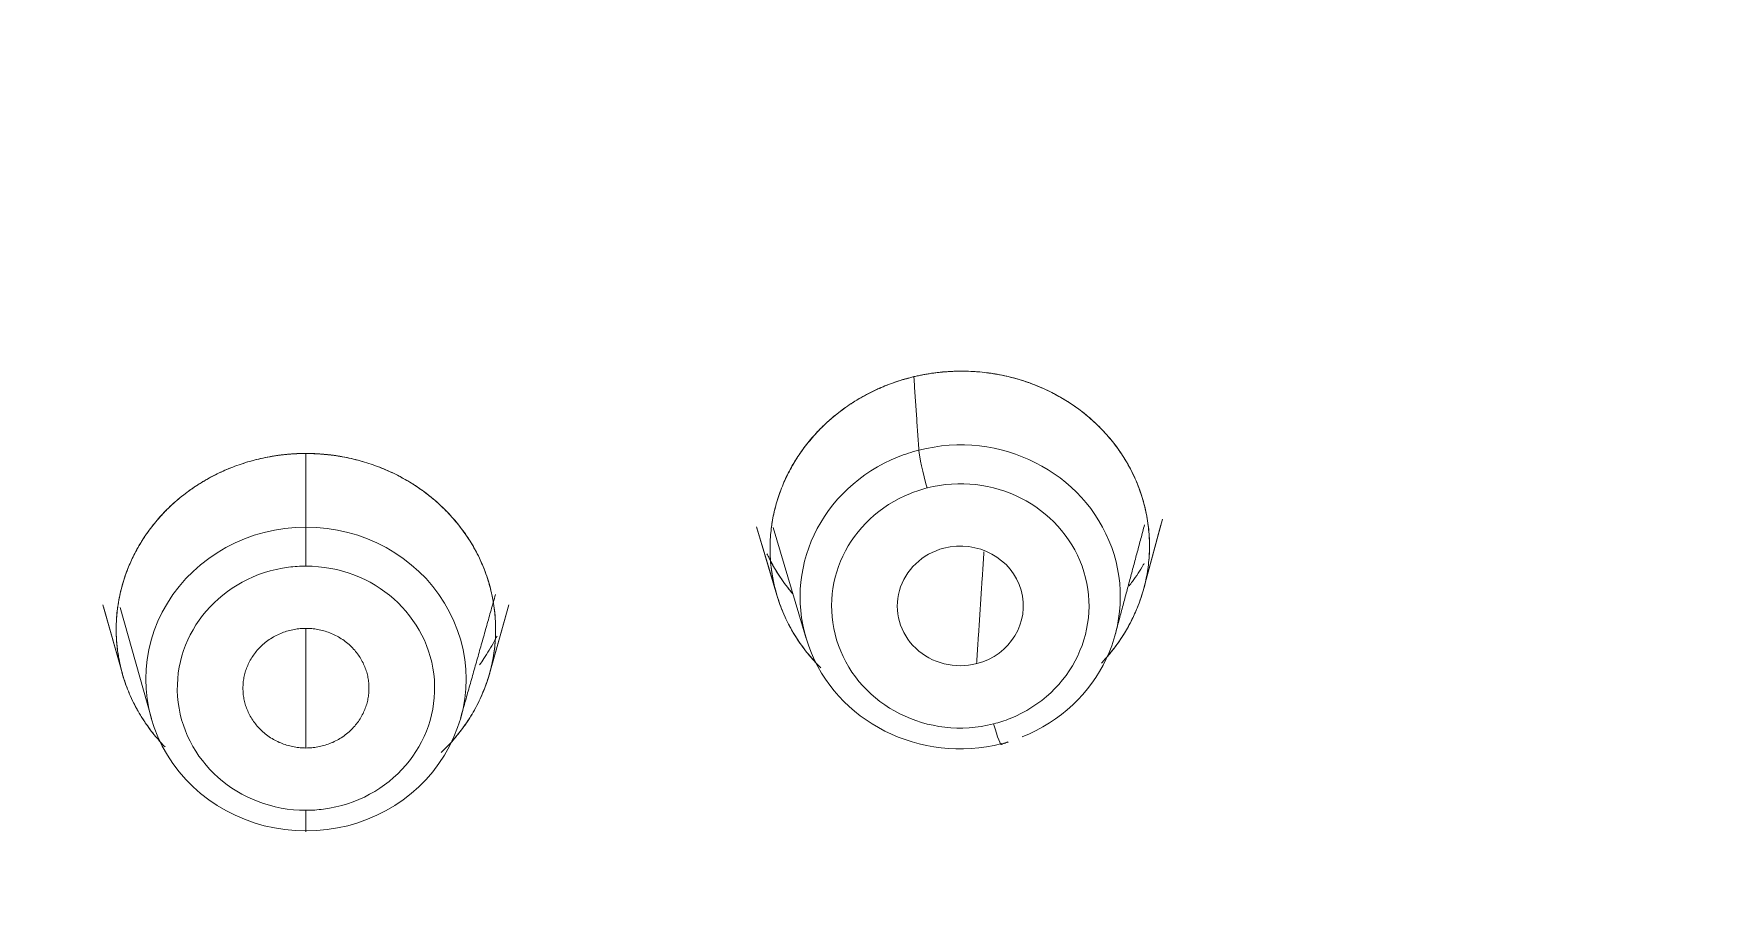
# Model space of a CAD drawing. Extents: x 6453 to 7582, y 0 to 827.
# Drawn here: x 6957.36 to 6973.33, y 468.16 to 476.35 of the extents above; entities that cross this region are included whole.
import ezdxf

# ---------------------------------------------------------------- set-up
doc = ezdxf.new("R2010")
doc.units = 0
doc.header["$LTSCALE"] = 30
doc.header["$MEASUREMENT"] = 0
doc.layers.add('1', color=7, linetype='CONTINUOUS')

msp = doc.modelspace()

# ---------------------------------------------------------------- linework, layer by layer
at = {"layer": '1', "color": 7, "linetype": 'Continuous', "lineweight": 13}
for p, q in [((6959.952, 471.279), (6959.952, 471.649)), ((6959.952, 468.956), (6959.952, 468.751))]:
    msp.add_line(p, q, dxfattribs=at)
at = {"layer": '1', "color": 7, "linetype": 'Continuous', "lineweight": 18}
for p, q in [((6964.242, 471.651), (6964.424, 471.042)), ((6964.242, 471.651), (6964.436, 471.001)), ((6964.4, 471.646), (6964.715, 470.591)), ((6967.93, 471.069), (6968.106, 471.726)), ((6967.93, 471.069), (6968.09, 471.67)), ((6958.019, 470.91), (6958.204, 470.255)), ((6958.025, 470.89), (6958.204, 470.255)), ((6958.182, 470.884), (6958.48, 469.83)), ((6961.699, 470.255), (6961.884, 470.909)), ((6961.699, 470.255), (6961.858, 470.818))]:
    msp.add_line(p, q, dxfattribs=at)
for centre, major_axis, ratio, start_param, end_param in [((6959.952, 496.519), (-59.628, 0), 0.953717, 0, 1.529457), ((6959.952, 496.519), (-59.628, 0), 0.953717, 0, 1.529457), ((6959.952, 496.519), (-59.628, 0), 0.953717, 1.612136, 3.141593), ((6959.952, 496.519), (-59.628, 0), 0.953717, 1.612136, 3.132683), ((6966.181, 470.986), (-1.524, -0.022), 0.948502, 1.954541, 4.960624), ((6966.181, 470.986), (-1.524, -0.022), 0.948502, 5.096134, 8.102217), ((6959.952, 470.204), (-1.524, 0), 0.948324, 4.712389, 7.853982), ((6959.952, 470.204), (-1.524, 0), 0.948324, 1.570796, 4.712389), ((6966.182, 470.9), (-0.6, -0.009), 0.948502, 4.960624, 8.102217), ((6966.182, 470.9), (-0.6, -0.009), 0.948502, 1.819032, 4.960624)]:
    msp.add_ellipse(centre, major_axis=major_axis, ratio=ratio, start_param=start_param, end_param=end_param, dxfattribs=at)
at = {"layer": '1', "color": 7, "linetype": 'Continuous', "lineweight": 13}
for centre, major_axis, ratio, start_param, end_param in [((6966.181, 470.986), (-1.524, -0.022), 0.948502, 4.960624, 5.096134), ((6965.864, 472.116), (0.074, -0.291), 0.077828, 3.540994, 5.025473), ((6966.182, 470.9), (-1.225, -0.017), 0.948502, 1.954541, 4.960624), ((6966.182, 470.9), (-1.225, -0.017), 0.948502, 5.096134, 8.102217), ((6966.182, 470.9), (-1.225, -0.017), 0.948502, 4.960624, 5.096134), ((6959.952, 470.117), (-1.225, 0), 0.948324, 4.847898, 7.853982), ((6959.952, 470.117), (-1.225, 0), 0.948324, 4.712389, 4.847898), ((6959.952, 470.117), (-1.225, 0), 0.948324, 1.706305, 4.712389), ((6966.182, 470.9), (-1.225, -0.017), 0.948502, 1.819032, 1.954541), ((6966.498, 469.873), (-0.074, 0.291), 0.077828, 1.88388, 3.241937), ((6959.952, 470.117), (-1.225, 0), 0.948324, 1.570796, 1.706305)]:
    msp.add_ellipse(centre, major_axis=major_axis, ratio=ratio, start_param=start_param, end_param=end_param, dxfattribs=at)
at = {"layer": '1', "color": 7, "linetype": 'Continuous', "lineweight": 18}
for points, knots in [([(6962.419, 439.668), (6962.999, 439.691), (6964.676, 439.78), (6967.443, 440.04), (6970.703, 440.52), (6973.93, 441.172), (6977.115, 441.992), (6980.248, 442.979), (6983.318, 444.129), (6986.318, 445.439), (6989.237, 446.905), (6992.067, 448.523), (6994.799, 450.287), (6997.425, 452.192), (6999.937, 454.232), (7002.327, 456.402), (7004.588, 458.694), (7006.713, 461.101), (7008.695, 463.617), (7010.529, 466.233), (7012.208, 468.942), (7013.729, 471.735), (7015.085, 474.604), (7016.274, 477.54), (7017.291, 480.534), (7018.133, 483.576), (7018.799, 486.659), (7019.284, 489.772), (7019.59, 492.905), (7019.713, 496.05), (7019.655, 499.196), (7019.414, 502.335), (7018.993, 505.456), (7018.391, 508.55), (7017.612, 511.608), (7016.657, 514.62), (7015.53, 517.578), (7014.233, 520.471), (7012.77, 523.292), (7011.147, 526.031), (7009.368, 528.681), (7007.439, 531.234), (7005.364, 533.681), (7003.152, 536.015), (7000.807, 538.229), (6998.339, 540.316), (6995.753, 542.27), (6993.058, 544.085), (6990.263, 545.755), (6987.375, 547.276), (6984.403, 548.643), (6981.357, 549.85), (6978.245, 550.896), (6975.078, 551.776), (6971.865, 552.489), (6968.616, 553.031), (6965.34, 553.401), (6962.047, 553.598), (6958.749, 553.622), (6955.453, 553.471), (6952.172, 553.148), (6948.914, 552.652), (6945.69, 551.986), (6942.51, 551.151), (6939.382, 550.149), (6936.317, 548.985), (6933.324, 547.661), (6930.413, 546.181), (6927.591, 544.551), (6924.868, 542.774), (6922.252, 540.857), (6919.75, 538.805), (6917.371, 536.624), (6915.122, 534.322), (6913.01, 531.904), (6911.04, 529.379), (6909.22, 526.755), (6907.554, 524.038), (6906.048, 521.238), (6904.706, 518.363), (6903.532, 515.422), (6902.531, 512.423), (6901.704, 509.377), (6901.055, 506.291), (6900.585, 503.176), (6900.295, 500.041), (6900.188, 496.896), (6900.263, 493.75), (6900.519, 490.612), (6900.956, 487.493), (6901.573, 484.402), (6902.368, 481.348), (6903.339, 478.34), (6904.481, 475.388), (6905.793, 472.5), (6907.27, 469.686), (6908.907, 466.954), (6910.699, 464.313), (6912.642, 461.769), (6914.729, 459.332), (6916.953, 457.008), (6919.309, 454.805), (6921.788, 452.73), (6924.384, 450.788), (6927.088, 448.985), (6929.892, 447.328), (6932.788, 445.82), (6935.766, 444.468), (6938.818, 443.274), (6941.935, 442.243), (6945.107, 441.377), (6948.323, 440.68), (6951.575, 440.153), (6954.634, 439.822), (6956.606, 439.702), (6957.484, 439.668)], [0, 0, 0, 0, 0.004702, 0.013606, 0.022511, 0.031416, 0.040321, 0.049226, 0.058131, 0.067035, 0.07594, 0.084844, 0.093748, 0.102652, 0.111556, 0.120459, 0.129362, 0.138265, 0.147168, 0.15607, 0.164972, 0.173874, 0.182775, 0.191676, 0.200577, 0.209478, 0.218378, 0.227279, 0.236179, 0.245079, 0.253978, 0.262878, 0.271778, 0.280678, 0.289578, 0.298478, 0.307379, 0.316279, 0.32518, 0.334081, 0.342982, 0.351884, 0.360785, 0.369687, 0.37859, 0.387493, 0.396396, 0.405299, 0.414202, 0.423106, 0.43201, 0.440914, 0.449818, 0.458723, 0.467628, 0.476532, 0.485437, 0.494342, 0.503247, 0.512152, 0.521057, 0.529962, 0.538867, 0.547772, 0.556677, 0.565582, 0.574486, 0.583391, 0.592295, 0.601199, 0.610103, 0.619007, 0.62791, 0.636813, 0.645716, 0.654619, 0.663521, 0.672423, 0.681325, 0.690226, 0.699127, 0.708028, 0.716929, 0.725829, 0.734729, 0.743629, 0.752529, 0.761429, 0.770329, 0.779229, 0.788129, 0.797029, 0.805929, 0.814829, 0.82373, 0.832631, 0.841532, 0.850433, 0.859334, 0.868236, 0.877138, 0.886041, 0.894944, 0.903847, 0.91275, 0.921653, 0.930557, 0.939461, 0.948365, 0.95727, 0.966174, 0.975079, 0.983983, 0.992888, 1, 1, 1, 1]), ([(6995.778, 451.033), (6996.33, 451.416), (6997.748, 452.443), (6999.935, 454.234), (7002.327, 456.401), (7004.588, 458.694), (7006.713, 461.101), (7008.695, 463.617), (7010.529, 466.233), (7012.208, 468.942), (7013.729, 471.735), (7015.085, 474.604), (7016.274, 477.54), (7017.291, 480.534), (7018.133, 483.576), (7018.799, 486.659), (7019.284, 489.772), (7019.59, 492.905), (7019.713, 496.05), (7019.655, 499.196), (7019.414, 502.335), (7018.993, 505.456), (7018.391, 508.55), (7017.612, 511.608), (7016.657, 514.62), (7015.53, 517.578), (7014.233, 520.471), (7012.77, 523.292), (7011.147, 526.031), (7009.368, 528.681), (7007.439, 531.234), (7005.364, 533.681), (7003.152, 536.015), (7000.807, 538.229), (6998.339, 540.316), (6995.753, 542.27), (6993.058, 544.085), (6990.263, 545.755), (6987.375, 547.276), (6984.403, 548.643), (6981.357, 549.85), (6978.245, 550.896), (6975.078, 551.776), (6971.865, 552.489), (6968.616, 553.031), (6965.34, 553.401), (6962.047, 553.598), (6958.749, 553.622), (6955.453, 553.471), (6952.172, 553.148), (6948.914, 552.652), (6945.69, 551.986), (6942.51, 551.151), (6939.382, 550.149), (6936.317, 548.985), (6933.324, 547.661), (6930.413, 546.181), (6927.591, 544.551), (6924.868, 542.774), (6922.252, 540.857), (6919.75, 538.805), (6917.371, 536.624), (6915.122, 534.322), (6913.01, 531.904), (6911.04, 529.379), (6909.22, 526.755), (6907.554, 524.038), (6906.048, 521.238), (6904.706, 518.363), (6903.532, 515.422), (6902.531, 512.423), (6901.704, 509.377), (6901.055, 506.291), (6900.585, 503.176), (6900.295, 500.041), (6900.188, 496.896), (6900.263, 493.75), (6900.519, 490.612), (6900.956, 487.493), (6901.573, 484.402), (6902.368, 481.348), (6903.339, 478.34), (6904.481, 475.388), (6905.793, 472.5), (6907.27, 469.686), (6908.907, 466.954), (6910.699, 464.313), (6912.642, 461.769), (6914.729, 459.332), (6916.954, 457.009), (6919.307, 454.804), (6921.793, 452.736), (6923.685, 451.284), (6924.774, 450.56), (6924.962, 450.437)], [0, 0, 0, 0, 0.006833, 0.017845, 0.028856, 0.039868, 0.050878, 0.061889, 0.072899, 0.083908, 0.094918, 0.105926, 0.116935, 0.127943, 0.138951, 0.149959, 0.160966, 0.171973, 0.18298, 0.193987, 0.204994, 0.216001, 0.227008, 0.238016, 0.249023, 0.26003, 0.271038, 0.282046, 0.293055, 0.304063, 0.315072, 0.326082, 0.337091, 0.348102, 0.359112, 0.370123, 0.381134, 0.392146, 0.403157, 0.414169, 0.425182, 0.436194, 0.447207, 0.45822, 0.469233, 0.480246, 0.491259, 0.502272, 0.513286, 0.524299, 0.535313, 0.546326, 0.557339, 0.568352, 0.579365, 0.590378, 0.601391, 0.612403, 0.623416, 0.634428, 0.645439, 0.656451, 0.667462, 0.678472, 0.689483, 0.700493, 0.711502, 0.722512, 0.73352, 0.744529, 0.755537, 0.766545, 0.777553, 0.78856, 0.799567, 0.810574, 0.821581, 0.832588, 0.843595, 0.854602, 0.865609, 0.876617, 0.887624, 0.898632, 0.90964, 0.920649, 0.931657, 0.942666, 0.953676, 0.964686, 0.975696, 0.986706, 0.997717, 1, 1, 1, 1]), ([(6964.819, 470.346), (6964.78, 470.386), (6964.706, 470.473), (6964.608, 470.613), (6964.525, 470.763), (6964.459, 470.921), (6964.411, 471.083), (6964.381, 471.247), (6964.368, 471.411), (6964.373, 471.575), (6964.395, 471.734), (6964.432, 471.89), (6964.485, 472.04), (6964.552, 472.184), (6964.634, 472.322), (6964.728, 472.453), (6964.836, 472.575), (6964.957, 472.688), (6965.066, 472.773), (6965.159, 472.836), (6965.232, 472.88), (6965.307, 472.921), (6965.369, 472.951), (6965.419, 472.974), (6965.454, 472.989), (6965.49, 473.003), (6965.526, 473.016), (6965.562, 473.029), (6965.599, 473.041), (6965.636, 473.053), (6965.673, 473.064), (6965.698, 473.07), (6965.71, 473.073)], [0, 0, 0, 0, 0.04826, 0.098012, 0.147793, 0.198021, 0.247482, 0.296431, 0.345318, 0.39316, 0.440576, 0.487116, 0.533506, 0.5796, 0.625473, 0.671587, 0.717632, 0.764214, 0.810761, 0.834314, 0.857807, 0.881308, 0.904885, 0.915494, 0.926079, 0.936645, 0.947199, 0.957747, 0.968295, 0.978849, 0.989415, 1, 1, 1, 1]), ([(6964.819, 470.346), (6964.78, 470.386), (6964.706, 470.473), (6964.608, 470.613), (6964.525, 470.763), (6964.459, 470.921), (6964.411, 471.083), (6964.381, 471.247), (6964.368, 471.411), (6964.373, 471.575), (6964.395, 471.734), (6964.432, 471.89), (6964.485, 472.04), (6964.552, 472.184), (6964.634, 472.322), (6964.728, 472.453), (6964.836, 472.575), (6964.957, 472.688), (6965.066, 472.773), (6965.159, 472.836), (6965.232, 472.88), (6965.307, 472.921), (6965.369, 472.951), (6965.419, 472.974), (6965.454, 472.989), (6965.49, 473.003), (6965.526, 473.016), (6965.562, 473.029), (6965.599, 473.041), (6965.636, 473.053), (6965.673, 473.064), (6965.698, 473.07), (6965.71, 473.073)], [0, 0, 0, 0, 0.04826, 0.098012, 0.147793, 0.198021, 0.247482, 0.296431, 0.345318, 0.39316, 0.440576, 0.487116, 0.533506, 0.5796, 0.625473, 0.671587, 0.717632, 0.764214, 0.810761, 0.834314, 0.857807, 0.881308, 0.904885, 0.915494, 0.926079, 0.936645, 0.947199, 0.957747, 0.968295, 0.978849, 0.989415, 1, 1, 1, 1]), ([(6965.71, 473.073), (6965.703, 473.072), (6965.69, 473.068), (6965.669, 473.062), (6965.649, 473.057), (6965.628, 473.051), (6965.608, 473.044), (6965.588, 473.038), (6965.567, 473.031), (6965.547, 473.024), (6965.527, 473.017), (6965.507, 473.009), (6965.487, 473.002), (6965.467, 472.994), (6965.447, 472.986), (6965.428, 472.977), (6965.408, 472.969), (6965.368, 472.951), (6965.31, 472.923), (6965.234, 472.881), (6965.16, 472.837), (6965.069, 472.775), (6964.961, 472.692), (6964.842, 472.581), (6964.732, 472.457), (6964.638, 472.328), (6964.558, 472.195), (6964.491, 472.055), (6964.435, 471.9), (6964.397, 471.746), (6964.374, 471.583), (6964.367, 471.409), (6964.382, 471.237), (6964.407, 471.109), (6964.427, 471.031), (6964.446, 470.966), (6964.47, 470.896), (6964.5, 470.825), (6964.542, 470.733), (6964.606, 470.615), (6964.695, 470.488), (6964.781, 470.386), (6964.831, 470.333), (6964.854, 470.31)], [0, 0, 0, 0, 0.005705, 0.01142, 0.017144, 0.022877, 0.02862, 0.034372, 0.040134, 0.045904, 0.051685, 0.057474, 0.063273, 0.069082, 0.0749, 0.080727, 0.086564, 0.09241, 0.115968, 0.139514, 0.163048, 0.186571, 0.230375, 0.27536, 0.322023, 0.369246, 0.410254, 0.453934, 0.502258, 0.55153, 0.591328, 0.645441, 0.702566, 0.741893, 0.758208, 0.773263, 0.800184, 0.822591, 0.84022, 0.886724, 0.938353, 0.97271, 1, 1, 1, 1]), ([(6965.71, 473.073), (6965.703, 473.072), (6965.69, 473.068), (6965.669, 473.062), (6965.649, 473.057), (6965.628, 473.051), (6965.608, 473.044), (6965.588, 473.038), (6965.567, 473.031), (6965.547, 473.024), (6965.527, 473.017), (6965.507, 473.009), (6965.487, 473.002), (6965.467, 472.994), (6965.447, 472.986), (6965.428, 472.977), (6965.408, 472.969), (6965.368, 472.951), (6965.31, 472.923), (6965.234, 472.881), (6965.16, 472.837), (6965.069, 472.775), (6964.961, 472.692), (6964.842, 472.581), (6964.732, 472.457), (6964.638, 472.328), (6964.558, 472.195), (6964.491, 472.055), (6964.435, 471.9), (6964.397, 471.746), (6964.374, 471.583), (6964.367, 471.409), (6964.382, 471.237), (6964.407, 471.109), (6964.427, 471.031), (6964.446, 470.966), (6964.47, 470.896), (6964.5, 470.825), (6964.542, 470.733), (6964.606, 470.615), (6964.695, 470.488), (6964.781, 470.386), (6964.831, 470.333), (6964.854, 470.31)], [0, 0, 0, 0, 0.005705, 0.01142, 0.017144, 0.022877, 0.02862, 0.034372, 0.040134, 0.045904, 0.051685, 0.057474, 0.063273, 0.069082, 0.0749, 0.080727, 0.086564, 0.09241, 0.115968, 0.139514, 0.163048, 0.186571, 0.230375, 0.27536, 0.322023, 0.369246, 0.410254, 0.453934, 0.502258, 0.55153, 0.591328, 0.645441, 0.702566, 0.741893, 0.758208, 0.773263, 0.800184, 0.822591, 0.84022, 0.886724, 0.938353, 0.97271, 1, 1, 1, 1]), ([(6967.525, 470.356), (6967.527, 470.358), (6967.57, 470.403), (6967.648, 470.495), (6967.743, 470.632), (6967.82, 470.773), (6967.886, 470.922), (6967.939, 471.089), (6967.973, 471.266), (6967.986, 471.439), (6967.982, 471.569), (6967.971, 471.674), (6967.958, 471.754), (6967.939, 471.845), (6967.916, 471.927), (6967.888, 472.01), (6967.84, 472.133), (6967.765, 472.277), (6967.67, 472.416), (6967.575, 472.533), (6967.465, 472.647), (6967.329, 472.761), (6967.192, 472.855), (6967.047, 472.936), (6966.892, 473.005), (6966.725, 473.062), (6966.557, 473.102), (6966.409, 473.123), (6966.282, 473.133), (6966.196, 473.134), (6966.131, 473.133), (6966.088, 473.131), (6966.045, 473.128), (6966.003, 473.125), (6965.96, 473.12), (6965.918, 473.115), (6965.876, 473.108), (6965.834, 473.101), (6965.792, 473.093), (6965.751, 473.084), (6965.724, 473.077), (6965.71, 473.073)], [0, 0, 0, 0, 0.002198, 0.041646, 0.081747, 0.115195, 0.151792, 0.193881, 0.23681, 0.277249, 0.315077, 0.328441, 0.35121, 0.37159, 0.39337, 0.410968, 0.432117, 0.485729, 0.522733, 0.547505, 0.589159, 0.630007, 0.666445, 0.700355, 0.739587, 0.778399, 0.815781, 0.852194, 0.875324, 0.898519, 0.907858, 0.917175, 0.926468, 0.935739, 0.944987, 0.954212, 0.963415, 0.972595, 0.981752, 0.990887, 1, 1, 1, 1]), ([(6967.525, 470.356), (6967.527, 470.358), (6967.57, 470.403), (6967.648, 470.495), (6967.743, 470.632), (6967.82, 470.773), (6967.886, 470.922), (6967.939, 471.089), (6967.973, 471.266), (6967.986, 471.439), (6967.982, 471.569), (6967.971, 471.674), (6967.958, 471.754), (6967.939, 471.845), (6967.916, 471.927), (6967.888, 472.01), (6967.84, 472.133), (6967.765, 472.277), (6967.67, 472.416), (6967.575, 472.533), (6967.465, 472.647), (6967.329, 472.761), (6967.192, 472.855), (6967.047, 472.936), (6966.892, 473.005), (6966.725, 473.062), (6966.557, 473.102), (6966.409, 473.123), (6966.282, 473.133), (6966.196, 473.134), (6966.131, 473.133), (6966.088, 473.131), (6966.045, 473.128), (6966.003, 473.125), (6965.96, 473.12), (6965.918, 473.115), (6965.876, 473.108), (6965.834, 473.101), (6965.792, 473.093), (6965.751, 473.084), (6965.724, 473.077), (6965.71, 473.073)], [0, 0, 0, 0, 0.002198, 0.041646, 0.081747, 0.115195, 0.151792, 0.193881, 0.23681, 0.277249, 0.315077, 0.328441, 0.35121, 0.37159, 0.39337, 0.410968, 0.432117, 0.485729, 0.522733, 0.547505, 0.589159, 0.630007, 0.666445, 0.700355, 0.739587, 0.778399, 0.815781, 0.852194, 0.875324, 0.898519, 0.907858, 0.917175, 0.926468, 0.935739, 0.944987, 0.954212, 0.963415, 0.972595, 0.981752, 0.990887, 1, 1, 1, 1]), ([(6965.71, 473.073), (6965.717, 473.075), (6965.731, 473.079), (6965.751, 473.083), (6965.772, 473.088), (6965.793, 473.093), (6965.813, 473.097), (6965.834, 473.101), (6965.855, 473.105), (6965.876, 473.108), (6965.897, 473.111), (6965.918, 473.115), (6965.939, 473.117), (6965.96, 473.12), (6965.981, 473.122), (6966.002, 473.125), (6966.023, 473.127), (6966.066, 473.13), (6966.131, 473.133), (6966.217, 473.134), (6966.303, 473.131), (6966.418, 473.122), (6966.561, 473.101), (6966.731, 473.06), (6966.896, 473.004), (6967.054, 472.932), (6967.205, 472.847), (6967.346, 472.748), (6967.475, 472.637), (6967.592, 472.515), (6967.695, 472.383), (6967.784, 472.241), (6967.859, 472.09), (6967.916, 471.933), (6967.957, 471.771), (6967.98, 471.605), (6967.986, 471.437), (6967.973, 471.27), (6967.942, 471.105), (6967.894, 470.944), (6967.829, 470.789), (6967.748, 470.641), (6967.665, 470.519), (6967.608, 470.449), (6967.585, 470.423)], [0, 0, 0, 0, 0.004686, 0.009368, 0.014046, 0.018722, 0.023396, 0.028068, 0.032741, 0.037414, 0.042088, 0.046765, 0.051445, 0.056128, 0.060816, 0.06551, 0.07021, 0.074917, 0.093918, 0.112875, 0.131841, 0.150867, 0.189355, 0.22786, 0.266651, 0.305846, 0.34494, 0.384032, 0.422789, 0.461862, 0.500803, 0.540111, 0.57957, 0.61919, 0.658891, 0.699074, 0.738981, 0.778959, 0.818558, 0.858335, 0.897697, 0.937235, 0.976523, 1, 1, 1, 1]), ([(6965.71, 473.073), (6965.717, 473.075), (6965.731, 473.079), (6965.751, 473.083), (6965.772, 473.088), (6965.793, 473.093), (6965.813, 473.097), (6965.834, 473.101), (6965.855, 473.105), (6965.876, 473.108), (6965.897, 473.111), (6965.918, 473.115), (6965.939, 473.117), (6965.96, 473.12), (6965.981, 473.122), (6966.002, 473.125), (6966.023, 473.127), (6966.066, 473.13), (6966.131, 473.133), (6966.217, 473.134), (6966.303, 473.131), (6966.418, 473.122), (6966.561, 473.101), (6966.731, 473.06), (6966.896, 473.004), (6967.054, 472.932), (6967.205, 472.847), (6967.346, 472.748), (6967.475, 472.637), (6967.592, 472.515), (6967.695, 472.383), (6967.784, 472.241), (6967.859, 472.09), (6967.916, 471.933), (6967.957, 471.771), (6967.98, 471.605), (6967.986, 471.437), (6967.973, 471.27), (6967.942, 471.105), (6967.894, 470.944), (6967.829, 470.789), (6967.748, 470.641), (6967.665, 470.519), (6967.608, 470.449), (6967.585, 470.423)], [0, 0, 0, 0, 0.004686, 0.009368, 0.014046, 0.018722, 0.023396, 0.028068, 0.032741, 0.037414, 0.042088, 0.046765, 0.051445, 0.056128, 0.060816, 0.06551, 0.07021, 0.074917, 0.093918, 0.112875, 0.131841, 0.150867, 0.189355, 0.22786, 0.266651, 0.305846, 0.34494, 0.384032, 0.422789, 0.461862, 0.500803, 0.540111, 0.57957, 0.61919, 0.658891, 0.699074, 0.738981, 0.778959, 0.818558, 0.858335, 0.897697, 0.937235, 0.976523, 1, 1, 1, 1]), ([(6958.504, 469.678), (6958.475, 469.714), (6958.414, 469.797), (6958.331, 469.933), (6958.258, 470.087), (6958.203, 470.247), (6958.165, 470.413), (6958.145, 470.581), (6958.144, 470.749), (6958.16, 470.915), (6958.195, 471.077), (6958.245, 471.233), (6958.31, 471.382), (6958.39, 471.523), (6958.482, 471.655), (6958.587, 471.778), (6958.704, 471.891), (6958.832, 471.993), (6958.97, 472.085), (6959.118, 472.164), (6959.248, 472.22), (6959.355, 472.257), (6959.437, 472.282), (6959.52, 472.303), (6959.589, 472.317), (6959.643, 472.326), (6959.681, 472.332), (6959.72, 472.337), (6959.758, 472.341), (6959.797, 472.344), (6959.835, 472.347), (6959.874, 472.349), (6959.913, 472.35), (6959.939, 472.35), (6959.952, 472.35)], [0, 0, 0, 0, 0.036489, 0.081811, 0.126865, 0.172476, 0.218148, 0.264155, 0.309514, 0.354419, 0.399247, 0.443184, 0.486673, 0.529435, 0.571989, 0.614342, 0.656404, 0.698767, 0.740998, 0.783789, 0.826496, 0.848111, 0.869667, 0.891223, 0.912838, 0.922558, 0.932257, 0.94194, 0.951611, 0.961277, 0.970944, 0.980616, 0.990299, 1, 1, 1, 1]), ([(6958.504, 469.678), (6958.475, 469.714), (6958.414, 469.797), (6958.331, 469.933), (6958.258, 470.087), (6958.203, 470.247), (6958.165, 470.413), (6958.145, 470.581), (6958.144, 470.749), (6958.16, 470.915), (6958.195, 471.077), (6958.245, 471.233), (6958.31, 471.382), (6958.39, 471.523), (6958.482, 471.655), (6958.587, 471.778), (6958.704, 471.891), (6958.832, 471.993), (6958.97, 472.085), (6959.118, 472.164), (6959.248, 472.22), (6959.355, 472.257), (6959.437, 472.282), (6959.52, 472.303), (6959.589, 472.317), (6959.643, 472.326), (6959.681, 472.332), (6959.72, 472.337), (6959.758, 472.341), (6959.797, 472.344), (6959.835, 472.347), (6959.874, 472.349), (6959.913, 472.35), (6959.939, 472.35), (6959.952, 472.35)], [0, 0, 0, 0, 0.036489, 0.081811, 0.126865, 0.172476, 0.218148, 0.264155, 0.309514, 0.354419, 0.399247, 0.443184, 0.486673, 0.529435, 0.571989, 0.614342, 0.656404, 0.698767, 0.740998, 0.783789, 0.826496, 0.848111, 0.869667, 0.891223, 0.912838, 0.922558, 0.932257, 0.94194, 0.951611, 0.961277, 0.970944, 0.980616, 0.990299, 1, 1, 1, 1]), ([(6959.952, 472.35), (6959.944, 472.35), (6959.93, 472.35), (6959.909, 472.35), (6959.888, 472.349), (6959.866, 472.349), (6959.845, 472.347), (6959.824, 472.346), (6959.802, 472.345), (6959.781, 472.343), (6959.76, 472.341), (6959.738, 472.339), (6959.717, 472.336), (6959.695, 472.333), (6959.674, 472.331), (6959.653, 472.327), (6959.631, 472.324), (6959.588, 472.316), (6959.524, 472.303), (6959.439, 472.282), (6959.356, 472.257), (6959.25, 472.221), (6959.124, 472.167), (6958.978, 472.089), (6958.837, 471.997), (6958.71, 471.896), (6958.596, 471.786), (6958.492, 471.668), (6958.395, 471.532), (6958.316, 471.392), (6958.248, 471.241), (6958.193, 471.075), (6958.159, 470.905), (6958.147, 470.776), (6958.145, 470.695), (6958.145, 470.629), (6958.149, 470.555), (6958.158, 470.479), (6958.173, 470.38), (6958.202, 470.25), (6958.252, 470.105), (6958.31, 469.978), (6958.367, 469.872), (6958.44, 469.759), (6958.521, 469.654), (6958.584, 469.586), (6958.61, 469.559)], [0, 0, 0, 0, 0.005093, 0.010195, 0.015305, 0.020423, 0.02555, 0.030685, 0.035828, 0.04098, 0.04614, 0.051309, 0.056486, 0.061671, 0.066865, 0.072067, 0.077278, 0.082497, 0.103529, 0.124549, 0.145559, 0.16656, 0.205709, 0.245917, 0.287629, 0.329844, 0.366498, 0.405541, 0.448736, 0.492775, 0.528304, 0.5767, 0.627705, 0.662837, 0.677309, 0.690683, 0.714656, 0.7347, 0.750583, 0.792137, 0.838216, 0.868993, 0.899697, 0.93033, 0.971843, 1, 1, 1, 1]), ([(6959.952, 472.35), (6959.944, 472.35), (6959.93, 472.35), (6959.909, 472.35), (6959.888, 472.349), (6959.866, 472.349), (6959.845, 472.347), (6959.824, 472.346), (6959.802, 472.345), (6959.781, 472.343), (6959.76, 472.341), (6959.738, 472.339), (6959.717, 472.336), (6959.695, 472.333), (6959.674, 472.331), (6959.653, 472.327), (6959.631, 472.324), (6959.588, 472.316), (6959.524, 472.303), (6959.439, 472.282), (6959.356, 472.257), (6959.25, 472.221), (6959.124, 472.167), (6958.978, 472.089), (6958.837, 471.997), (6958.71, 471.896), (6958.596, 471.786), (6958.492, 471.668), (6958.395, 471.532), (6958.316, 471.392), (6958.248, 471.241), (6958.193, 471.075), (6958.159, 470.905), (6958.147, 470.776), (6958.145, 470.695), (6958.145, 470.629), (6958.149, 470.555), (6958.158, 470.479), (6958.173, 470.38), (6958.202, 470.25), (6958.252, 470.105), (6958.31, 469.978), (6958.367, 469.872), (6958.44, 469.759), (6958.521, 469.654), (6958.584, 469.586), (6958.61, 469.559)], [0, 0, 0, 0, 0.005093, 0.010195, 0.015305, 0.020423, 0.02555, 0.030685, 0.035828, 0.04098, 0.04614, 0.051309, 0.056486, 0.061671, 0.066865, 0.072067, 0.077278, 0.082497, 0.103529, 0.124549, 0.145559, 0.16656, 0.205709, 0.245917, 0.287629, 0.329844, 0.366498, 0.405541, 0.448736, 0.492775, 0.528304, 0.5767, 0.627705, 0.662837, 0.677309, 0.690683, 0.714656, 0.7347, 0.750583, 0.792137, 0.838216, 0.868993, 0.899697, 0.93033, 0.971843, 1, 1, 1, 1]), ([(6959.952, 472.35), (6959.959, 472.35), (6959.973, 472.35), (6959.995, 472.35), (6960.017, 472.349), (6960.039, 472.348), (6960.061, 472.347), (6960.083, 472.346), (6960.105, 472.344), (6960.126, 472.342), (6960.148, 472.34), (6960.17, 472.338), (6960.192, 472.335), (6960.213, 472.333), (6960.235, 472.33), (6960.257, 472.326), (6960.279, 472.323), (6960.322, 472.315), (6960.385, 472.302), (6960.469, 472.281), (6960.552, 472.256), (6960.661, 472.218), (6960.792, 472.161), (6960.941, 472.08), (6961.082, 471.986), (6961.211, 471.879), (6961.33, 471.762), (6961.436, 471.636), (6961.528, 471.5), (6961.606, 471.356), (6961.669, 471.204), (6961.716, 471.045), (6961.747, 470.881), (6961.76, 470.714), (6961.756, 470.548), (6961.733, 470.382), (6961.692, 470.219), (6961.633, 470.06), (6961.558, 469.907), (6961.471, 469.77), (6961.406, 469.686), (6961.375, 469.649)], [0, 0, 0, 0, 0.005426, 0.010847, 0.016264, 0.021679, 0.027093, 0.032506, 0.037919, 0.043334, 0.048751, 0.054172, 0.059597, 0.065028, 0.070465, 0.075909, 0.081362, 0.086825, 0.108419, 0.129951, 0.15148, 0.173067, 0.21593, 0.258859, 0.30156, 0.34469, 0.387456, 0.430332, 0.473074, 0.515983, 0.559438, 0.603734, 0.648485, 0.693199, 0.737682, 0.782504, 0.827095, 0.872178, 0.917166, 0.962193, 1, 1, 1, 1]), ([(6961.239, 469.506), (6961.274, 469.539), (6961.346, 469.611), (6961.45, 469.739), (6961.549, 469.89), (6961.627, 470.046), (6961.69, 470.213), (6961.732, 470.379), (6961.752, 470.526), (6961.758, 470.635), (6961.758, 470.708), (6961.755, 470.78), (6961.745, 470.891), (6961.718, 471.044), (6961.666, 471.212), (6961.6, 471.368), (6961.521, 471.512), (6961.423, 471.652), (6961.319, 471.773), (6961.206, 471.885), (6961.078, 471.989), (6960.935, 472.084), (6960.787, 472.163), (6960.658, 472.219), (6960.551, 472.256), (6960.467, 472.281), (6960.382, 472.303), (6960.311, 472.317), (6960.253, 472.327), (6960.21, 472.333), (6960.167, 472.339), (6960.123, 472.343), (6960.08, 472.346), (6960.037, 472.349), (6959.994, 472.35), (6959.966, 472.35), (6959.952, 472.35)], [0, 0, 0, 0, 0.035191, 0.074999, 0.121957, 0.170101, 0.206862, 0.256679, 0.300093, 0.320248, 0.340397, 0.355896, 0.375149, 0.425545, 0.474336, 0.509044, 0.553641, 0.597258, 0.636054, 0.672019, 0.714202, 0.755937, 0.796143, 0.835323, 0.856069, 0.876833, 0.897616, 0.918419, 0.928729, 0.939008, 0.949254, 0.959467, 0.969649, 0.979798, 0.989915, 1, 1, 1, 1]), ([(6961.239, 469.506), (6961.274, 469.539), (6961.346, 469.611), (6961.45, 469.739), (6961.549, 469.89), (6961.627, 470.046), (6961.69, 470.213), (6961.732, 470.379), (6961.752, 470.526), (6961.758, 470.635), (6961.758, 470.708), (6961.755, 470.78), (6961.745, 470.891), (6961.718, 471.044), (6961.666, 471.212), (6961.6, 471.368), (6961.521, 471.512), (6961.423, 471.652), (6961.319, 471.773), (6961.206, 471.885), (6961.078, 471.989), (6960.935, 472.084), (6960.787, 472.163), (6960.658, 472.219), (6960.551, 472.256), (6960.467, 472.281), (6960.382, 472.303), (6960.311, 472.317), (6960.253, 472.327), (6960.21, 472.333), (6960.167, 472.339), (6960.123, 472.343), (6960.08, 472.346), (6960.037, 472.349), (6959.994, 472.35), (6959.966, 472.35), (6959.952, 472.35)], [0, 0, 0, 0, 0.035191, 0.074999, 0.121957, 0.170101, 0.206862, 0.256679, 0.300093, 0.320248, 0.340397, 0.355896, 0.375149, 0.425545, 0.474336, 0.509044, 0.553641, 0.597258, 0.636054, 0.672019, 0.714202, 0.755937, 0.796143, 0.835323, 0.856069, 0.876833, 0.897616, 0.918419, 0.928729, 0.939008, 0.949254, 0.959467, 0.969649, 0.979798, 0.989915, 1, 1, 1, 1]), ([(6959.952, 472.35), (6959.959, 472.35), (6959.973, 472.35), (6959.995, 472.35), (6960.017, 472.349), (6960.039, 472.348), (6960.061, 472.347), (6960.083, 472.346), (6960.105, 472.344), (6960.126, 472.342), (6960.148, 472.34), (6960.17, 472.338), (6960.192, 472.335), (6960.213, 472.333), (6960.235, 472.33), (6960.257, 472.326), (6960.279, 472.323), (6960.322, 472.315), (6960.385, 472.302), (6960.469, 472.281), (6960.552, 472.256), (6960.661, 472.218), (6960.792, 472.161), (6960.941, 472.08), (6961.082, 471.986), (6961.211, 471.879), (6961.33, 471.762), (6961.436, 471.636), (6961.528, 471.5), (6961.606, 471.356), (6961.669, 471.204), (6961.716, 471.045), (6961.747, 470.881), (6961.76, 470.714), (6961.756, 470.548), (6961.733, 470.382), (6961.692, 470.219), (6961.633, 470.06), (6961.558, 469.907), (6961.471, 469.77), (6961.406, 469.686), (6961.375, 469.649)], [0, 0, 0, 0, 0.005426, 0.010847, 0.016264, 0.021679, 0.027093, 0.032506, 0.037919, 0.043334, 0.048751, 0.054172, 0.059597, 0.065028, 0.070465, 0.075909, 0.081362, 0.086825, 0.108419, 0.129951, 0.15148, 0.173067, 0.21593, 0.258859, 0.30156, 0.34469, 0.387456, 0.430332, 0.473074, 0.515983, 0.559438, 0.603734, 0.648485, 0.693199, 0.737682, 0.782504, 0.827095, 0.872178, 0.917166, 0.962193, 1, 1, 1, 1]), ([(6964.341, 471.396), (6964.348, 471.381), (6964.383, 471.31), (6964.453, 471.19), (6964.526, 471.09), (6964.564, 471.043)], [0, 0, 0, 0, 0.120097, 0.570267, 1, 1, 1, 1]), ([(6964.341, 471.396), (6964.348, 471.381), (6964.383, 471.31), (6964.453, 471.19), (6964.526, 471.09), (6964.564, 471.043)], [0, 0, 0, 0, 0.120097, 0.570267, 1, 1, 1, 1]), ([(6964.583, 471.019), (6964.578, 471.025), (6964.532, 471.081), (6964.46, 471.18), (6964.401, 471.279), (6964.377, 471.323)], [0, 0, 0, 0, 0.056961, 0.589042, 1, 1, 1, 1]), ([(6964.583, 471.019), (6964.578, 471.025), (6964.532, 471.081), (6964.472, 471.164), (6964.422, 471.244), (6964.407, 471.27)], [0, 0, 0, 0, 0.068357, 0.706886, 1, 1, 1, 1]), ([(6967.789, 471.091), (6967.8, 471.104), (6967.848, 471.169), (6967.895, 471.241), (6967.929, 471.3), (6967.932, 471.304)], [0, 0, 0, 0, 0.200201, 0.942535, 1, 1, 1, 1]), ([(6967.789, 471.091), (6967.8, 471.104), (6967.848, 471.169), (6967.895, 471.241), (6967.929, 471.3), (6967.932, 471.304)], [0, 0, 0, 0, 0.200201, 0.942535, 1, 1, 1, 1]), ([(6961.605, 470.34), (6961.619, 470.359), (6961.669, 470.431), (6961.725, 470.523), (6961.762, 470.596), (6961.771, 470.613)], [0, 0, 0, 0, 0.225914, 0.816556, 1, 1, 1, 1]), ([(6961.605, 470.34), (6961.619, 470.359), (6961.669, 470.431), (6961.725, 470.523), (6961.762, 470.596), (6961.771, 470.613)], [0, 0, 0, 0, 0.225914, 0.816556, 1, 1, 1, 1])]:
    msp.add_open_spline(points, degree=3, knots=knots, dxfattribs=at)
for points, weights in [([(6900.323, 496.519), (6900.323, 441.954), (6957.487, 439.699)], [1, 0.715597051235, 0.983511684925]), ([(6900.323, 496.519), (6900.323, 441.954), (6957.487, 439.699)], [1, 0.715597051235, 0.983511684925]), ([(6962.416, 439.699), (7019.58, 441.954), (7019.58, 496.519)], [0.983511683882, 0.715597051788, 1]), ([(6962.416, 439.699), (7019.072, 441.934), (7019.578, 496.013)], [0.983511683882, 0.717332143437, 0.996339416072])]:
    msp.add_rational_spline(points, weights, degree=2, dxfattribs=at)
at = {"layer": '1', "color": 7, "linetype": 'Continuous', "lineweight": 13}
for points, degree in [([(6965.74, 473.076), (6965.787, 472.382)], 1), ([(6959.952, 472.35), (6959.952, 471.649)], 1), ([(6966.337, 470.35), (6966.407, 471.416)], 1), ([(6959.952, 469.548), (6959.952, 469.928), (6959.952, 470.307), (6959.952, 470.686)], 3)]:
    msp.add_open_spline(points, degree=degree, dxfattribs=at)
at = {"layer": '1', "color": 7, "linetype": 'Continuous', "lineweight": 18}
for points in [[(6967.657, 470.629), (6967.936, 471.672)], [(6961.424, 469.833), (6961.756, 471.007)], [(6966.572, 469.582), (6966.637, 469.606)]]:
    msp.add_open_spline(points, degree=1, dxfattribs=at)
for points in [[(6959.952, 469.548), (6959.352, 469.548), (6959.352, 470.117), (6959.352, 470.686), (6959.952, 470.686)], [(6959.952, 470.686), (6960.552, 470.686), (6960.552, 470.117), (6960.552, 469.548), (6959.952, 469.548)]]:
    msp.add_rational_spline(points, [1, 0.707106781187, 1, 0.707106781187, 1], degree=2, knots=[0, 0, 0, 0.5, 0.5, 1, 1, 1], dxfattribs=at)

doc.saveas('drawing.dxf')
